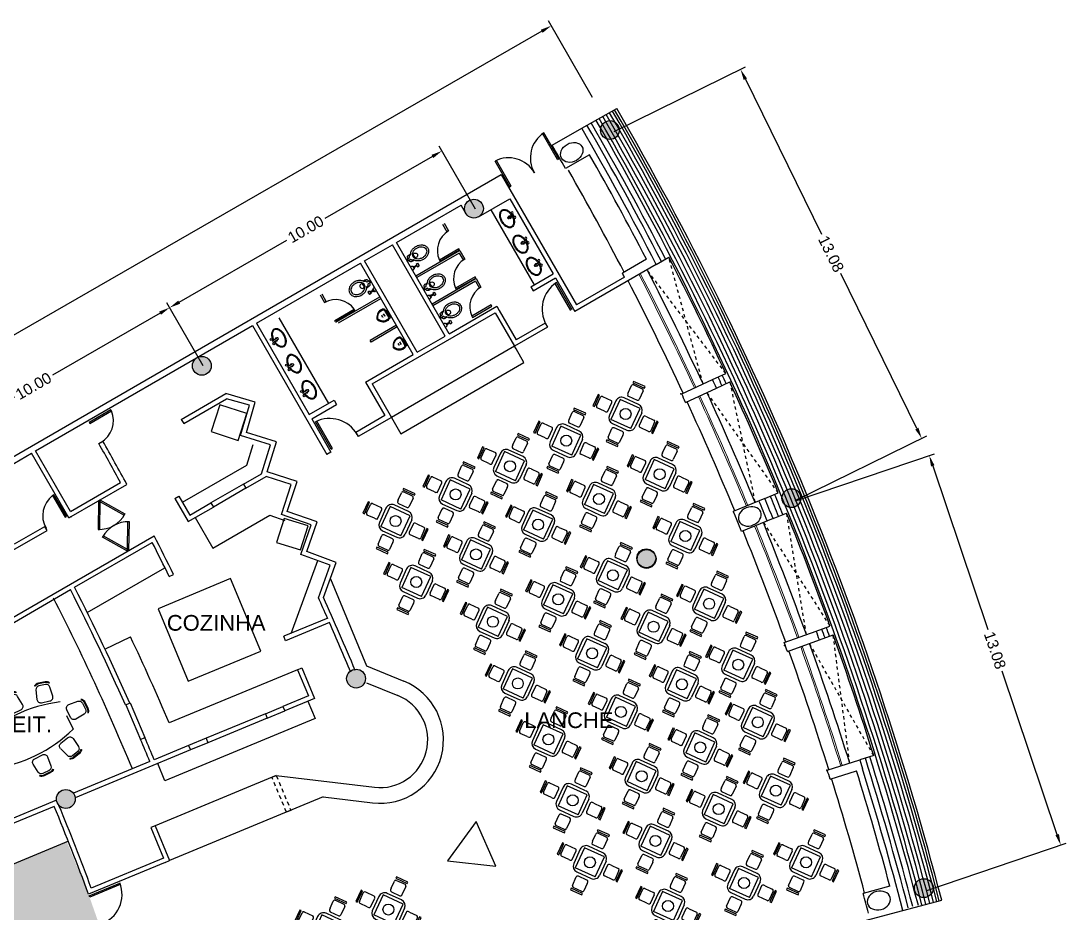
# Model space of a CAD drawing. Header units: millimetres. Extents: x 261 to 423, y 98 to 222.
# Drawn here: x 295.94 to 329.21, y 193.89 to 222.27 of the extents above; entities that cross this region are included whole.
import ezdxf

# ---------------------------------------------------------------- set-up
doc = ezdxf.new("R2010")
doc.units = ezdxf.units.MM
doc.linetypes.add('0', pattern=[0])
doc.linetypes.add('HIDDEN2', pattern=[0.1875, 0.125, -0.0625])
for name, color, linetype in [('COLUMNAS', 5, 'Continuous'), ('Cotas', 1, 'Continuous'), ('hach', 15, 'Continuous'), ('Letreros', 2, 'Continuous'), ('MUEBLES', 8, 'Continuous'), ('Muro-Alto', 6, 'Continuous'), ('MURO-BAJO', 3, 'Continuous')]:
    doc.layers.add(name, color=color, linetype=linetype)
doc.layers.add('Vidrio', color=7, linetype='Continuous', lineweight=15)
doc.styles.get("Standard").update_dxf_attribs({"font": 'arial.ttf'})
doc.dimstyles.new('MUSEO', dxfattribs={"dimtxt": 0.35, "dimasz": 0.35, "dimexe": 0.18, "dimexo": 0.058, "dimgap": 0.09, "dimtad": 0, "dimzin": 0, "dimdsep": 46, "dimtxsty": 'Standard', "dimcen": 0.09, "dimclrd": 1, "dimclre": 1, "dimclrt": 2, "dimadec": 0, "dimazin": 0, "dimtm": 1e-09, "dimtfac": 1, "dimtofl": 0, "dimtmove": 0, "dimatfit": 3, "dimfxl": 1, "dimtolj": 1, "dimtzin": 0, "dimarcsym": 0})

# ---------------------------------------------------------------- blocks, each defined once
blk = doc.blocks.new('mesa')
at = {"layer": 'MUEBLES', "linetype": '0'}
for p, q in [((173.174, 3368.137), (173.278, 3368.364)), ((173.345, 3368.389), (173.617, 3368.264)), ((173.642, 3368.197), (173.517, 3367.925)), ((172.159, 3367.722), (172.284, 3367.994)), ((172.35, 3368.019), (172.623, 3367.894)), ((172.523, 3367.555), (172.648, 3367.828)), ((172.78, 3367.877), (172.572, 3367.422)), ((172.913, 3367.926), (172.622, 3367.29)), ((172.913, 3367.926), (172.913, 3367.926)), ((173.549, 3367.635), (172.913, 3367.926)), ((173.5, 3367.767), (173.046, 3367.976)), ((173.174, 3368.137), (173.153, 3368.091)), ((173.178, 3368.025), (173.451, 3367.9)), ((172.411, 3367.551), (172.184, 3367.655)), ((172.411, 3367.551), (172.457, 3367.53)), ((173.258, 3366.998), (173.549, 3367.635)), ((173.599, 3367.502), (173.391, 3367.048)), ((172.622, 3367.29), (172.622, 3367.29)), ((173.258, 3366.998), (172.622, 3367.29)), ((172.671, 3367.157), (173.125, 3366.949)), ((173.648, 3367.37), (173.523, 3367.097)), ((173.76, 3367.374), (173.714, 3367.394)), ((173.76, 3367.374), (173.987, 3367.269)), ((174.012, 3367.203), (173.887, 3366.93)), ((172.529, 3366.727), (172.654, 3367)), ((172.993, 3366.9), (172.72, 3367.025)), ((172.997, 3366.788), (173.018, 3366.834)), ((173.821, 3366.906), (173.548, 3367.031)), ((172.826, 3366.536), (172.554, 3366.661)), ((172.997, 3366.788), (172.893, 3366.561))]:
    blk.add_line(p, q, dxfattribs=at)
for points in [[(173.705, 3368.334), (173.341, 3368.5), (173.32, 3368.455), (173.684, 3368.288)], [(172.214, 3368.081), (172.048, 3367.718), (172.093, 3367.697), (172.26, 3368.061)], [(173.957, 3366.843), (174.123, 3367.207), (174.078, 3367.228), (173.911, 3366.864)], [(172.466, 3366.591), (172.83, 3366.424), (172.851, 3366.47), (172.487, 3366.636)]]:
    blk.add_lwpolyline(points, close=True, dxfattribs=at)
blk.add_circle((173.085, 3367.462), 0.175, dxfattribs=at)
for centre, radius, start, end in [((173.324, 3368.343), 0.05, 65.3958, 155.3958), ((173.597, 3368.218), 0.05, 335.3958, 65.3958), ((172.33, 3367.973), 0.05, 65.3957, 155.3957), ((172.602, 3367.849), 0.05, 335.3956, 65.3956), ((172.962, 3367.794), 0.2, 65.3958, 155.3958), ((173.199, 3368.07), 0.05, 155.3957, 245.3957), ((173.472, 3367.945), 0.05, 245.3955, 335.3955), ((172.205, 3367.701), 0.05, 155.3957, 245.3957), ((172.478, 3367.576), 0.05, 245.3956, 335.3956), ((173.417, 3367.586), 0.2, 335.3958, 65.3958), ((172.754, 3367.339), 0.2, 155.3958, 245.3958), ((173.693, 3367.349), 0.05, 65.3958, 155.3958), ((173.966, 3367.224), 0.05, 335.3958, 65.3958), ((172.699, 3366.979), 0.05, 65.3955, 155.3955), ((172.972, 3366.854), 0.05, 335.3956, 65.3956), ((173.209, 3367.131), 0.2, 245.3958, 335.3958), ((173.569, 3367.076), 0.05, 155.3957, 245.3957), ((173.841, 3366.951), 0.05, 245.3958, 335.3958), ((172.574, 3366.707), 0.05, 155.3957, 245.3957), ((172.847, 3366.582), 0.05, 245.3957, 335.3957)]:
    blk.add_arc(centre, radius, start, end, dxfattribs=at)
blk = doc.blocks.new('LLAVES')
at = {"color": 0, "linetype": 'ByBlock'}
for p, q in [((0.015, 0.005), (0.015, -0.005)), ((0.095, 0.01), (0.02, 0.01)), ((0.1, -0.005), (0.1, 0.005)), ((0.02, -0.01), (0.095, -0.01))]:
    blk.add_line(p, q, dxfattribs=at)
for centre in [(0.013, 0.035), (0.013, -0.035)]:
    blk.add_circle(centre, 0.013, dxfattribs=at)
for centre, start, end in [((0.02, 0.005), 90, 180), ((0.095, 0.005), 0, 90), ((0.02, -0.005), 180, 270), ((0.095, -0.005), 270, 360)]:
    blk.add_arc(centre, 0.005, start, end, dxfattribs=at)
blk = doc.blocks.new('MUBA15PL')
at = {"color": 0, "linetype": 'ByBlock'}
for points in [[(0.147, -0.019, 0.050781), (0.16, -0.103, 0.076871), (0.195, -0.184, 0.107155), (0.254, -0.244, 0.146462), (0.313, -0.262, 0.146462), (0.372, -0.244, 0.107155), (0.43, -0.184, 0.076871), (0.466, -0.103, 0.063889), (0.479, 0.002, 0.063889), (0.466, 0.108, 0.076871), (0.43, 0.189, 0.107155), (0.372, 0.249, 0.146462), (0.313, 0.266, 0.146462), (0.254, 0.249, 0.107155), (0.195, 0.189, 0.076871), (0.16, 0.108, 0.053581), (0.147, 0.02, 0.063889)], [(0.167, -0.018, 0.050781), (0.179, -0.098, 0.076871), (0.212, -0.174, 0.107155), (0.265, -0.227, 0.146462), (0.313, -0.242, 0.146462), (0.361, -0.227, 0.107155), (0.413, -0.174, 0.076871), (0.446, -0.098, 0.063889), (0.459, 0.002, 0.063889), (0.446, 0.103, 0.076871), (0.413, 0.178, 0.107155), (0.361, 0.232, 0.146462), (0.313, 0.246, 0.146462), (0.265, 0.232, 0.107155), (0.212, 0.178, 0.076871), (0.179, 0.103, 0.053581), (0.167, 0.019, 0.053581)]]:
    blk.add_lwpolyline(points, format="xyb", dxfattribs=at)
for start, end in [(29.1764, 150.8236), (209.1764, 330.8236)]:
    blk.add_arc((0.23, 0), 0.04, start, end, dxfattribs=at)
at = {"color": 0, "linetype": 'ByBlock', "xscale": 2, "yscale": 2, "zscale": 2}
blk.add_blockref('LLAVES', (0.09, 0), dxfattribs=at)
blk = doc.blocks.new('FLUXO')
at = {"color": 0, "linetype": 'ByBlock'}
for p, q in [((0, 0.05), (0.036, 0.05)), ((0.061, 0.025), (0.086, 0.025)), ((0.061, -0.025), (0.061, 0.025)), ((0.086, -0.025), (0.086, 0.025)), ((0.086, 0.013), (0.161, 0.013)), ((0.161, 0.038), (0.211, 0.038)), ((0.161, -0.037), (0.161, 0.038)), ((0.211, -0.037), (0.211, 0.038)), ((0, -0.05), (0.036, -0.05)), ((0.061, -0.025), (0.086, -0.025)), ((0.086, -0.013), (0.161, -0.013)), ((0.161, -0.037), (0.211, -0.037))]:
    blk.add_line(p, q, dxfattribs=at)
for centre, start, end in [((0.036, 0.025), 360, 90), ((0.036, -0.025), 270, 360)]:
    blk.add_arc(centre, 0.025, start, end, dxfattribs=at)
blk = doc.blocks.new('MUBA03PL')
at = {"color": 0, "linetype": 'ByBlock'}
for p, q in [((0.025, 0.025), (0.103, 0.025)), ((0.025, -0.025), (0.103, -0.025))]:
    blk.add_line(p, q, dxfattribs=at)
for points in [[(0.178, 0.1), (0.158, 0.099), (0.126, 0.098), (0.101, 0.094), (0.084, 0.09), (0.072, 0.084), (0.064, 0.076), (0.059, 0.067), (0.056, 0.056), (0.054, 0.044), (0.053, 0.03), (0.052, 0.025)], [(0.163, 0.075), (0.158, 0.074), (0.144, 0.073), (0.133, 0.07), (0.124, 0.066), (0.118, 0.061), (0.113, 0.055), (0.109, 0.048), (0.106, 0.04), (0.104, 0.031), (0.103, 0.025)], [(0.052, -0.025), (0.053, -0.03), (0.054, -0.044), (0.056, -0.056), (0.059, -0.067), (0.064, -0.076), (0.072, -0.084), (0.084, -0.09), (0.101, -0.094), (0.126, -0.098), (0.158, -0.099), (0.178, -0.1)], [(0.103, -0.025), (0.104, -0.031), (0.106, -0.04), (0.109, -0.048), (0.113, -0.055), (0.118, -0.061), (0.124, -0.066), (0.133, -0.07), (0.144, -0.073), (0.158, -0.074), (0.163, -0.075)]]:
    blk.add_lwpolyline(points, dxfattribs=at)
for points in [[(0.163, -0.075, 0.007014), (0.165, -0.079, 0.106258), (0.223, -0.145, 0.085102), (0.301, -0.184, 0.074474), (0.394, -0.198, 0.074474), (0.488, -0.184, 0.085102), (0.565, -0.145, 0.106258), (0.624, -0.079, 0.128301), (0.644, 0, 0.128301), (0.624, 0.079, 0.106258), (0.565, 0.145, 0.085102), (0.488, 0.184, 0.074474), (0.394, 0.198, 0.074474)], [(0.394, 0.198, 0.074474), (0.301, 0.184, 0.085102), (0.223, 0.145, 0.106258), (0.165, 0.079, 0.007014), (0.163, 0.075, 0.128301)]]:
    blk.add_lwpolyline(points, format="xyb", dxfattribs=at)
for points in [[(0.394, 0.148, 0.074474), (0.315, 0.136, 0.085102), (0.253, 0.105, 0.106258), (0.209, 0.054, 0.128301), (0.194, 0, 0.128301), (0.209, -0.054, 0.106258), (0.253, -0.105, 0.085102), (0.315, -0.136, 0.074474), (0.394, -0.148, 0.074474), (0.473, -0.136, 0.085102), (0.536, -0.105, 0.106258), (0.58, -0.054, 0.128301), (0.594, 0, 0.128301), (0.58, 0.054, 0.106258), (0.536, 0.105, 0.085102), (0.473, 0.136, 0.074474)], [(0.225, -0.05, 2), (0.225, 0.05)]]:
    blk.add_lwpolyline(points, format="xyb", close=True, dxfattribs=at)
blk.add_circle((0.025, 0), 0.0125, dxfattribs=at)
for start, end in [(90, 180), (180, 270)]:
    blk.add_arc((0.025, 0), 0.025, start, end, dxfattribs=at)
blk.add_blockref('FLUXO', (0, 0.25), dxfattribs=at)
blk = doc.blocks.new('MUBA06PL')
at = {"color": 0, "linetype": 'ByBlock'}
for p, q in [((0.201, 0.024), (0.231, 0.024)), ((0.201, -0.024), (0.231, -0.024))]:
    blk.add_line(p, q, dxfattribs=at)
for points in [[(0.075, 0), (0.075, 0.013, -0.267949), (0.1, 0.057, 0.267949)], [(0.075, 0), (0.075, -0.013, 0.267949), (0.1, -0.057, -0.010084), (0.102, -0.058)], [(0.119, -0.075, -0.131652), (0.125, -0.1), (0.125, -0.104, 0.198912), (0.14, -0.14), (0.151, -0.15, 0.198912), (0.186, -0.165), (0.194, -0.165, 0.336133), (0.425, -0.025, 0.414214), (0.425, 0.025, 0.336133), (0.194, 0.165), (0.186, 0.165, 0.198912), (0.151, 0.15), (0.14, 0.14, 0.035489), (0.135, 0.134)], [(0.123, 0.085, 0.076321), (0.125, 0.1)], [(0.15, 0.121, -0.073764), (0.156, 0.127, 0.047441), (0.163, 0.134, -0.239556), (0.188, 0.145, 0.041082), (0.196, 0.145, -0.335935), (0.407, 0.018, -0.414214), (0.407, -0.018, -0.335935), (0.196, -0.145, 0.041082), (0.188, -0.145, -0.239556), (0.163, -0.134, 0.047441), (0.156, -0.127, -0.223675), (0.145, -0.104), (0.145, 0), (0.145, 0.104, -0.091524), (0.147, 0.115)]]:
    blk.add_lwpolyline(points, format="xyb", dxfattribs=at)
for points in [[(0.09, 0.13), (0.08, 0.13), (0.08, 0.11), (0.09, 0.11)], [(0.1, 0.1), (0.09, 0.1), (0.09, 0.14), (0.13, 0.14), (0.13, 0.1), (0.1, 0.1)], [(0.1, 0.075), (0.09, 0.075), (0.09, 0.085), (0.13, 0.085), (0.13, 0.075), (0.12, 0.075)], [(0.1, 0.085), (0.1, 0.1)], [(0.1, 0.017), (0.1, 0.03), (0.12, 0.03), (0.12, 0.017)], [(0.105, 0.03), (0.105, 0.05), (0.115, 0.05), (0.115, 0.03)], [(0.12, 0.085), (0.12, 0.1)], [(0.13, 0.135), (0.135, 0.135), (0.135, 0.105), (0.13, 0.105)], [(0.135, 0.13), (0.14, 0.13), (0.14, 0.11), (0.135, 0.11)], [(0.14, 0.125), (0.15, 0.125), (0.15, 0.115), (0.14, 0.115)], [(0.261, 0.024), (0.273, 0.024), (0.273, -0.024), (0.261, -0.024)], [(0.1, -0.017), (0.1, -0.025), (0.12, -0.025), (0.12, -0.017)], [(0.105, -0.025), (0.1, -0.075), (0.12, -0.075), (0.115, -0.025)]]:
    blk.add_lwpolyline(points, dxfattribs=at)
blk.add_lwpolyline([(0.1, 0.05), (0.12, 0.05), (0.12, 0.075), (0.1, 0.075)], close=True, dxfattribs=at)
for radius in [0.02, 0.01]:
    blk.add_circle((0.11, 0), radius, dxfattribs=at)
blk.add_arc((0.231, 0), 0.024, 90, 270, dxfattribs=at)
blk = doc.blocks.new('s')
at = {"layer": 'MUEBLES'}
for p, q in [((-0.189, 0.36), (-0.214, 0.11)), ((-0.19, 0.461), (-0.204, 0.476)), ((0.09, 0.52), (-0.09, 0.52)), ((0.09, 0.5), (-0.09, 0.5)), ((0.09, 0.45), (-0.09, 0.45)), ((0.214, 0.11), (0.189, 0.36)), ((0.19, 0.461), (0.204, 0.476)), ((-0.115, 0), (0.115, 0))]:
    blk.add_line(p, q, dxfattribs=at)
for centre, radius, start, end in [((-0.09, 0.35), 0.17, 90, 132.1447), ((-0.09, 0.35), 0.15, 90, 132.1447), ((-0.09, 0.35), 0.1, 90, 174.2894), ((0.09, 0.35), 0.17, 47.8553, 90), ((0.09, 0.35), 0.15, 47.8553, 90), ((0.09, 0.35), 0.1, 5.7106, 90), ((-0.115, 0.1), 0.1, 174.2894, 270), ((0.115, 0.1), 0.1, 270, 5.7106)]:
    blk.add_arc(centre, radius, start, end, dxfattribs=at)
blk = doc.blocks.new('*D32')
at = {"layer": 'Cotas', "color": 1, "lineweight": -2}
for p, q in [((314.823, 218.756), (319.01, 220.812)), ((319.002, 220.419), (321.423, 215.49)), ((324.461, 209.306), (322.04, 214.235)), ((320.59, 207.015), (324.777, 209.071))]:
    blk.add_line(p, q, dxfattribs=at)
at = {"layer": 'Cotas', "color": 1}
for points in [[(319.055, 220.444), (318.95, 220.393), (318.848, 220.733)], [(324.513, 209.332), (324.408, 209.28), (324.615, 208.992)]]:
    blk.add_solid(points, dxfattribs=at)
at = {"layer": 'DefPoints', "color": 0}
for p in [(318.848, 220.733), (314.771, 218.73), (320.538, 206.99)]:
    blk.add_point(p, dxfattribs=at)
at = {"layer": 'Cotas', "color": 2, "insert": (321.732, 214.862), "char_height": 0.35, "attachment_point": 5, "rotation": 296.1591}
blk.add_mtext('\\A1;13.08', dxfattribs=at)
blk = doc.blocks.new('*D33')
at = {"layer": 'Cotas', "color": 1, "lineweight": -2}
for p, q in [((320.593, 207.008), (325.026, 208.505)), ((324.968, 208.116), (326.725, 202.912)), ((328.929, 196.384), (327.172, 201.588)), ((324.778, 194.613), (329.211, 196.11))]:
    blk.add_line(p, q, dxfattribs=at)
at = {"layer": 'Cotas', "color": 1}
for points in [[(325.023, 208.134), (324.912, 208.097), (324.856, 208.447)], [(328.984, 196.403), (328.874, 196.366), (329.041, 196.053)]]:
    blk.add_solid(points, dxfattribs=at)
at = {"layer": 'DefPoints', "color": 0}
for p in [(324.856, 208.447), (320.538, 206.99), (324.723, 194.595)]:
    blk.add_point(p, dxfattribs=at)
at = {"layer": 'Cotas', "color": 2, "insert": (326.948, 202.25), "char_height": 0.35, "attachment_point": 5, "rotation": 288.6576}
blk.add_mtext('\\A1;13.08', dxfattribs=at)
blk = doc.blocks.new('*D40')
at = {"layer": 'Cotas', "color": 1, "lineweight": -2}
for p, q in [((314.137, 219.834), (312.733, 222.274)), ((312.519, 221.943), (293.647, 211.087)), ((273.586, 199.547), (292.458, 210.403)), ((274.596, 197.089), (273.192, 199.529))]:
    blk.add_line(p, q, dxfattribs=at)
at = {"layer": 'Cotas', "color": 1}
for points in [[(312.49, 221.994), (312.548, 221.893), (312.823, 222.118)], [(273.557, 199.598), (273.615, 199.497), (273.282, 199.373)]]:
    blk.add_solid(points, dxfattribs=at)
at = {"layer": 'DefPoints', "color": 0}
for p in [(312.823, 222.118), (314.165, 219.783), (274.625, 197.038)]:
    blk.add_point(p, dxfattribs=at)
at = {"layer": 'Cotas', "color": 2, "insert": (293.052, 210.745), "char_height": 0.35, "attachment_point": 5, "rotation": 29.9091}
blk.add_mtext('\\A1;45.62', dxfattribs=at)
blk = doc.blocks.new('*D43')
at = {"layer": 'Cotas', "color": 1, "lineweight": -2}
for p, q in [((301.74, 211.301), (300.586, 213.307)), ((300.373, 212.976), (296.947, 211.006)), ((292.311, 208.339), (295.737, 210.31)), ((293.072, 206.315), (291.918, 208.321))]:
    blk.add_line(p, q, dxfattribs=at)
at = {"layer": 'Cotas', "color": 1}
for points in [[(300.344, 213.027), (300.402, 212.926), (300.676, 213.151)], [(292.282, 208.39), (292.34, 208.289), (292.008, 208.165)]]:
    blk.add_solid(points, dxfattribs=at)
at = {"layer": 'DefPoints', "color": 0}
for p in [(300.676, 213.151), (301.769, 211.251), (293.101, 206.265)]:
    blk.add_point(p, dxfattribs=at)
at = {"layer": 'Cotas', "color": 2, "insert": (296.342, 210.658), "char_height": 0.35, "attachment_point": 5, "rotation": 29.9091}
blk.add_mtext('\\A1;10.00', dxfattribs=at)
blk = doc.blocks.new('*D44')
at = {"layer": 'Cotas', "color": 1, "lineweight": -2}
for p, q in [((310.408, 216.287), (309.254, 218.293)), ((309.041, 217.963), (305.615, 215.992)), ((300.979, 213.325), (304.405, 215.296)), ((301.74, 211.301), (300.586, 213.307))]:
    blk.add_line(p, q, dxfattribs=at)
at = {"layer": 'Cotas', "color": 1}
for points in [[(309.012, 218.013), (309.07, 217.912), (309.344, 218.137)], [(300.95, 213.376), (301.009, 213.275), (300.676, 213.151)]]:
    blk.add_solid(points, dxfattribs=at)
at = {"layer": 'DefPoints', "color": 0}
for p in [(309.344, 218.137), (310.437, 216.237), (301.769, 211.251)]:
    blk.add_point(p, dxfattribs=at)
at = {"layer": 'Cotas', "color": 2, "insert": (305.01, 215.644), "char_height": 0.35, "attachment_point": 5, "rotation": 29.9091}
blk.add_mtext('\\A1;10.00', dxfattribs=at)

msp = doc.modelspace()

# ---------------------------------------------------------------- hatches: boundary and pattern name
at = {"layer": 'COLUMNAS'}
h = msp.add_hatch(color=256, dxfattribs=at)
edge = h.paths.add_edge_path()
edge.add_arc((314.692, 218.802), 0.3, 0, 360)
h = msp.add_hatch(color=256, dxfattribs=at)
edge = h.paths.add_edge_path()
edge.add_arc((310.362, 216.302), 0.3, 0, 360)
h = msp.add_hatch(color=256, dxfattribs=at)
edge = h.paths.add_edge_path()
edge.add_arc((301.702, 211.302), 0.3, 0, 360)
h = msp.add_hatch(color=256, dxfattribs=at)
edge = h.paths.add_edge_path()
edge.add_arc((320.468, 207.092), 0.3, 0, 360)
h = msp.add_hatch(color=256, dxfattribs=at)
edge = h.paths.add_edge_path()
edge.add_arc((315.858, 205.157), 0.3, 0, 360)
h = msp.add_hatch(color=256, dxfattribs=at)
edge = h.paths.add_edge_path()
edge.add_arc((306.611, 201.349), 0.3, 0, 360)
h = msp.add_hatch(color=256, dxfattribs=at)
edge = h.paths.add_edge_path()
edge.add_arc((297.374, 197.52), 0.3, 0, 360)
h = msp.add_hatch(color=256, dxfattribs=at)
edge = h.paths.add_edge_path()
edge.add_arc((324.682, 194.684), 0.3, 0, 360)
at = {"layer": 'hach'}
h = msp.add_hatch(dxfattribs=at)
h.set_pattern_fill('PHANTSQR', color=256, scale=0.75, angle=-90, style=0, pattern_type=2)
h.set_pattern_definition([(270, (190.6146, 423.8911), (0.75, -1e-16), [0.135, -0.1125, 0.135, -0.1125, 0.135, -0.12]), (360, (190.6746, 423.2011), (2e-16, 0.75), [0.135, -0.1125, 0.135, -0.1125, 0.135, -0.12])])
edge = h.paths.add_edge_path()
edge.add_line((275.19, 149.133), (274.723, 142.147))
edge.add_arc((277.005, 168.808), 26.759, 265.108, 285.0871)
edge.add_line((283.97, 142.971), (287.023, 141.56))
edge.add_line((287.023, 141.56), (287.881, 143.5))
edge.add_arc((288.141, 143.928), 0.5, 115.0029, 238.6785, ccw=False)
edge.add_arc((277.005, 168.808), 26.759, 294.0964, 316.9123)
edge.add_line((296.547, 150.528), (300.246, 149.474))
edge.add_arc((300.534, 149.392), 0.3, 90, 164.0929, ccw=False)
edge.add_line((300.534, 149.692), (300.779, 150.637))
edge.add_arc((231.68, 168.013), 71.251, 345.88421, 352.48473)
edge.add_arc((305.912, 158.22), 3.624, 163.202, 172.4847, ccw=False)
edge.add_line((302.442, 159.268), (307.789, 158.576))
edge.add_line((307.789, 158.576), (308.094, 161.292))
edge.add_line((308.094, 161.292), (312.948, 162.741))
edge.add_line((312.948, 162.741), (318.04, 164.071))
edge.add_arc((282.184, 168.829), 36.17, 352.4415, 368.9341)
edge.add_line((317.916, 174.446), (316.027, 174.108))
edge.add_line((316.027, 174.108), (308.758, 176.121))
edge.add_line((308.758, 176.121), (308.405, 179.31))
edge.add_line((308.405, 179.31), (302.749, 178.578))
edge.add_arc((302.449, 178.578), 0.3, -159.3392, 0, ccw=False)
edge.add_line((302.169, 178.473), (302.039, 178.776))
edge.add_line((302.039, 178.776), (301.291, 183.021))
edge.add_line((301.291, 183.021), (299.122, 182.626))
edge.add_line((299.122, 182.626), (299.307, 181.66))
edge.add_line((299.307, 181.66), (299.16, 181.634))
edge.add_arc((228.101, 168.805), 72.207, 10.23394, 18.57312)
edge.add_line((296.548, 191.804), (298.775, 192.553))
edge.add_line((298.775, 192.553), (298.095, 194.49))
edge.add_line((298.095, 194.49), (297.405, 196.153))
edge.add_line((297.405, 196.153), (289.699, 192.958))
edge.add_arc((289.316, 193.807), 0.931, 209.2044, 294.2973, ccw=False)
edge.add_arc((288.136, 193.691), 0.5, 245.0034, 317.467, ccw=False)
edge.add_arc((277.873, 173.91), 21.785, 62.5226, 98.1743)
edge.add_line((274.775, 195.474), (275.208, 188.485))
edge.add_arc((277.005, 168.808), 19.759, 66.2404, 95.219, ccw=False)
edge.add_arc((277.005, 168.808), 19.759, 18.9542, 66.2404, ccw=False)
edge.add_arc((277.005, 168.808), 19.759, -95.2709, 18.9542, ccw=False)
edge = h.paths.add_edge_path(flags=16)
edge.add_line((303.784, 165.766), (303.442, 164.691))
edge.add_arc((304.737, 168.766), 4.276, 44.5562, 252.3738, ccw=False)
edge.add_line((307.784, 171.766), (307.784, 165.766))
edge.add_line((307.784, 165.766), (303.784, 165.766))

# ---------------------------------------------------------------- linework, layer by layer
for p, q in [((313.793, 218.86), (314.908, 219.489)), ((324.014, 193.974), (325.251, 194.301))]:
    msp.add_line(p, q)
at = {"linetype": 'HIDDEN2', "ltscale": 0.05}
for p, q in [((317.655, 210.724), (316.564, 214.76)), ((318.38, 211.06), (315.89, 214.33)), ((318.506, 210.788), (319.311, 206.955)), ((320.05, 207.261), (317.781, 210.452)), ((320.944, 202.75), (320.315, 206.615)), ((319.575, 206.314), (321.696, 203.021)), ((322.324, 198.662), (321.798, 202.738)), ((323.087, 198.9), (321.046, 202.468))]:
    msp.add_line(p, q, dxfattribs=at)
msp.add_lwpolyline([(297.454, 196.173), (289.699, 192.958, -0.414214), (288.393, 193.499)], format="xyb")
for centre, radius, start, end in [((227.97, 169.071), 100.109, 14.53941, 30.11051), ((227.97, 169.071), 100.232, 14.53941, 30.11051), ((227.97, 169.071), 100.338, 14.53941, 30.11051), ((227.97, 169.071), 100.422, 14.53941, 30.11051), ((227.97, 169.071), 100.5, 14.53941, 30.11051), ((228.037, 169.125), 99.328, 27.26285, 30.11051), ((228.037, 169.125), 99.478, 27.26699, 30.11051), ((228.032, 169.108), 99.669, 14.53941, 30.11051), ((227.989, 169.09), 99.827, 14.53941, 30.11051), ((227.97, 169.071), 99.984, 14.53941, 30.11051), ((228.037, 169.125), 99.328, 24.72621, 24.89943), ((228.037, 169.125), 99.478, 24.72636, 24.89945), ((228.037, 169.125), 99.328, 22.10992, 22.51182), ((228.037, 169.125), 99.478, 22.10994, 22.5118), ((228.037, 169.125), 99.478, 19.72252, 19.8956), ((228.037, 169.125), 99.328, 19.72249, 19.89571), ((228.037, 169.125), 99.328, 14.53941, 17.39353), ((228.037, 169.125), 99.478, 14.53941, 17.39342)]:
    msp.add_arc(centre, radius, start, end)
for p in [(316.948, 210.413), (297.534, 206.5), (320.253, 202.406), (321.595, 198.436)]:
    msp.add_point(p)
at = {"layer": 'COLUMNAS'}
for centre in [(314.692, 218.802), (310.362, 216.302), (310.362, 216.302), (301.702, 211.302), (301.702, 211.302), (320.468, 207.092), (315.849, 205.178), (315.858, 205.157), (306.611, 201.349), (306.611, 201.349), (297.374, 197.52), (297.374, 197.52), (324.682, 194.684)]:
    msp.add_circle(centre, 0.3, dxfattribs=at)
msp.add_ellipse((313.476, 218.091), major_axis=(-0.325, -0.186), ratio=0.788921, dxfattribs=at)
at = {"layer": 'COLUMNAS', "extrusion": (0, 0, -1)}
for centre, major_axis in [((319.143, 206.511), (-0.347, -0.142)), ((323.25, 194.29), (-0.362, -0.096))]:
    msp.add_ellipse(centre, major_axis=major_axis, ratio=0.788921, dxfattribs=at)
at = {"layer": 'MUEBLES'}
for p, q in [((313.023, 217.87), (312.55, 218.689)), ((313.064, 217.894), (312.591, 218.713)), ((311.508, 216.995), (311.035, 217.814)), ((311.549, 217.019), (311.076, 217.838)), ((313.023, 217.87), (313.064, 217.894)), ((311.508, 216.995), (311.549, 217.019)), ((310.898, 216.265), (312.276, 213.878)), ((309.362, 215.806), (309.503, 215.561)), ((309.414, 215.836), (309.555, 215.591)), ((309.555, 215.591), (309.503, 215.561)), ((309.915, 214.968), (308.512, 214.158)), ((309.915, 214.968), (310.071, 214.698)), ((309.893, 214.886), (308.542, 214.106)), ((309.893, 214.886), (310.019, 214.668)), ((310.071, 214.698), (310.019, 214.668)), ((310.431, 214.074), (309.028, 213.264)), ((310.409, 213.992), (309.058, 213.212)), ((310.409, 213.992), (310.535, 213.774)), ((310.431, 214.074), (310.587, 213.804)), ((313.446, 213.057), (312.946, 213.923)), ((313.489, 213.082), (312.989, 213.948)), ((310.587, 213.804), (310.535, 213.774)), ((305.465, 213.556), (305.606, 213.311)), ((305.517, 213.586), (305.658, 213.341)), ((305.606, 213.311), (305.658, 213.341)), ((305.966, 212.688), (307.369, 213.498)), ((306.048, 212.666), (307.399, 213.446)), ((304.151, 212.832), (305.729, 210.098)), ((307.893, 212.59), (307.062, 212.11)), ((307.923, 212.538), (307.092, 212.058)), ((307.092, 212.058), (307.062, 212.11)), ((298.114, 209.513), (298.801, 209.91)), ((305.815, 208.65), (305.322, 209.52)), ((305.859, 208.674), (305.366, 209.544)), ((303.131, 208.143), (303.334, 208.8)), ((305.815, 208.65), (305.859, 208.674)), ((301.081, 206.96), (303.131, 208.143)), ((298.41, 207.005), (298.398, 206.095)), ((298.46, 207.034), (298.436, 206.991)), ((298.436, 206.991), (299.229, 206.546)), ((298.46, 207.005), (298.448, 206.095)), ((298.46, 207.034), (299.254, 206.589)), ((299.254, 206.59), (299.229, 206.546)), ((299.331, 205.431), (299.347, 206.341)), ((299.397, 206.34), (299.347, 206.341)), ((299.381, 205.43), (299.397, 206.34)), ((301.493, 206.476), (302.055, 205.502)), ((302.055, 205.502), (303.862, 206.545)), ((303.862, 206.545), (304.346, 206.377)), ((298.398, 206.096), (298.448, 206.095)), ((298.539, 205.85), (298.564, 205.893)), ((299.331, 205.401), (298.539, 205.85)), ((299.356, 205.445), (298.564, 205.893)), ((304.54, 202.79), (305.389, 205.103)), ((298.054, 203.452), (300.527, 204.879)), ((305.792, 204.526), (306.94, 201.756)), ((298.618, 202.29), (299.431, 202.676)), ((304.75, 201.632), (300.667, 199.94)), ((306.94, 201.756), (308.132, 201.273)), ((306.943, 201.215), (307.945, 200.809)), ((305.077, 200.631), (305.307, 200.077)), ((297.398, 200.173), (297.605, 199.74)), ((305.307, 200.077), (300.526, 198.095)), ((300.526, 198.095), (300.296, 198.65)), ((304.073, 198.267), (300.217, 196.668)), ((304.073, 198.267), (307.193, 197.893)), ((305.562, 197.585), (300.677, 195.56)), ((305.562, 197.585), (307.134, 197.396))]:
    msp.add_line(p, q, dxfattribs=at)
for points in [[(309.904, 214.988), (309.883, 215.024), (309.264, 214.667), (309.285, 214.631)], [(310.42, 214.094), (310.399, 214.13), (309.78, 213.773), (309.801, 213.737)], [(305.955, 212.708), (305.934, 212.744), (306.552, 213.101), (306.573, 213.065)], [(310.936, 213.2), (310.915, 213.237), (310.296, 212.88), (310.317, 212.843)], [(311.652, 211.923), (307.734, 209.662), (308.034, 209.142), (311.952, 211.404), (311.702, 211.837)], [(302.277, 210.063), (301.999, 209.208), (302.855, 208.929), (303.133, 209.785)], [(296.953, 207.171), (297.347, 206.488), (297.391, 206.513), (296.996, 207.196)], [(304.322, 206.445), (304.083, 205.682), (304.846, 205.443), (305.085, 206.206)], [(302.619, 204.532), (300.309, 203.574), (301.266, 201.265), (303.576, 202.222)], [(309.521, 195.548), (311.065, 195.383), (310.436, 196.802)], [(298.114, 194.443), (299.088, 194.847), (299.107, 194.801), (298.133, 194.397)]]:
    msp.add_lwpolyline(points, close=True, dxfattribs=at)
msp.add_lwpolyline([(298.114, 209.513), (298.139, 209.47), (298.822, 209.864), (298.797, 209.908)], dxfattribs=at)
for centre, radius, start, end in [((313.105, 217.917), 0.946, 122.8691, 210.0031), ((311.467, 216.972), 0.946, 30.0031, 117.1371), ((228.089, 168.868), 98.187, 27.55205, 29.70802), ((309.916, 214.97), 0.719, 120.1588, 204.9231), ((310.432, 214.076), 0.719, 120.1588, 204.9231), ((313.532, 213.107), 1, 122.8691, 210.0031), ((310.948, 213.182), 0.719, 120.1588, 204.9231), ((305.964, 212.688), 0.719, 35.0769, 119.8412), ((298.085, 209.554), 0.8, 300.102, 22.8193), ((305.771, 208.625), 1, 29.5171, 116.6511), ((297.436, 206.534), 0.8, 127.1807, 209.898), ((298.435, 207.02), 0.925, 267.722, 332.278), ((299.36, 205.418), 0.925, 87.6854, 152.2421), ((228.089, 168.802), 77.325, 22.56906, 27.00241), ((228.089, 168.802), 78.975, 23.22086, 25.39935), ((307.374, 199.401), 2.019, 263.1602, 67.954), ((307.374, 199.401), 1.519, 263.1602, 67.954), ((297.707, 196.196), 4.44, 96.6747, 134.524), ((294.492, 202.906), 4.44, 276.6747, 314.524), ((227.97, 169.071), 98.187, 15.02652, 17.23807), ((298.184, 194.473), 0.979, 288.5724, 22.5135)]:
    msp.add_arc(centre, radius, start, end, dxfattribs=at)
at = {"layer": 'Muro-Alto'}
for p, q in [((312.855, 218.319), (313.793, 218.86)), ((314.046, 218.018), (313.279, 217.581)), ((314.268, 218.04), (314.268, 218.04)), ((292.532, 206.584), (311.234, 217.383)), ((311.234, 217.383), (313.628, 213.238)), ((310.511, 216.042), (311.504, 216.615)), ((311.504, 216.615), (312.882, 214.228)), ((307.896, 215.224), (309.952, 216.412)), ((310.102, 216.152), (309.952, 216.412)), ((306.883, 214.639), (307.766, 215.149)), ((315.853, 214.695), (315.087, 214.253)), ((303.445, 212.654), (306.753, 214.564)), ((316.164, 214.529), (313.573, 213.033)), ((312.957, 214.099), (313.573, 213.033)), ((315.156, 214.12), (313.628, 213.238)), ((303.445, 212.654), (305.123, 209.748)), ((312.632, 212.663), (311.706, 212.128)), ((312.632, 212.663), (312.707, 212.533)), ((296.412, 208.593), (303.315, 212.579)), ((303.315, 212.579), (305.683, 208.478)), ((312.707, 212.533), (311.652, 211.923)), ((316.975, 210.41), (317.958, 210.865)), ((317.101, 210.138), (318.084, 210.592)), ((301.049, 209.597), (302.469, 210.417)), ((301.124, 209.468), (302.489, 210.255)), ((301.049, 209.597), (301.124, 209.468)), ((305.198, 209.619), (305.813, 208.553)), ((307.53, 209.717), (306.604, 209.183)), ((307.734, 209.662), (306.679, 209.053)), ((306.604, 209.183), (306.679, 209.053)), ((298.424, 208.826), (298.551, 208.899)), ((294.629, 207.563), (296.282, 208.518)), ((297.469, 206.462), (296.282, 208.518)), ((297.524, 206.667), (296.412, 208.593)), ((305.813, 208.553), (305.683, 208.478)), ((303.032, 207.538), (303.606, 207.869)), ((303.107, 207.408), (303.753, 207.781)), ((297.469, 206.462), (299.317, 207.529)), ((297.524, 206.667), (299.115, 207.586)), ((303.032, 207.538), (303.107, 207.408)), ((300.838, 207.08), (300.968, 207.155)), ((300.838, 207.08), (301.263, 206.344)), ((300.968, 207.155), (301.318, 206.548)), ((301.318, 206.548), (301.993, 206.938)), ((301.993, 206.938), (302.068, 206.808)), ((319.62, 207.083), (318.619, 206.668)), ((301.263, 206.344), (302.068, 206.808)), ((319.884, 206.44), (318.881, 206.031)), ((295.686, 205.433), (296.776, 206.062)), ((295.74, 205.638), (296.701, 206.192)), ((296.776, 206.062), (296.701, 206.192)), ((295.539, 203.21), (300.183, 205.893)), ((297.65, 204.257), (300.121, 205.684)), ((300.667, 204.598), (300.801, 204.664)), ((295.607, 203.076), (297.52, 204.182)), ((305.707, 203.274), (304.31, 202.695)), ((305.765, 203.136), (304.367, 202.556)), ((304.367, 202.556), (304.31, 202.695)), ((320.239, 202.496), (321.258, 202.864)), ((320.341, 202.214), (321.36, 202.581)), ((304.75, 201.632), (304.888, 201.69)), ((305.094, 200.801), (304.282, 200.464)), ((305.29, 200.72), (304.339, 200.325)), ((299.278, 200.517), (299.416, 200.576)), ((304.282, 200.464), (304.339, 200.325)), ((303.727, 200.234), (301.835, 199.45)), ((303.785, 200.096), (301.892, 199.311)), ((303.727, 200.234), (303.785, 200.096)), ((299.75, 199.414), (299.888, 199.473)), ((301.835, 199.45), (301.892, 199.311)), ((301.338, 199.082), (297.671, 197.561)), ((301.281, 199.22), (300.185, 198.766)), ((301.281, 199.22), (301.338, 199.082)), ((300.047, 198.709), (297.613, 197.7)), ((321.609, 198.439), (322.643, 198.762)), ((322.643, 198.762), (322.733, 198.476)), ((321.699, 198.153), (322.542, 198.416)), ((297.004, 197.285), (288.614, 193.808)), ((297.077, 197.478), (294.643, 196.469)), ((300.217, 196.668), (300.079, 196.611)), ((300.217, 196.668), (300.677, 195.56)), ((300.079, 196.611), (300.481, 195.641)), ((300.481, 195.641), (298.181, 194.688)), ((300.538, 195.502), (298.095, 194.49)), ((300.538, 195.502), (300.677, 195.56)), ((323.604, 194.743), (322.751, 194.514)), ((323.797, 194.795), (323.797, 194.795)), ((316.73, 192.047), (324.014, 193.974))]:
    msp.add_line(p, q, dxfattribs=at)
at = {"layer": 'Muro-Alto', "linetype": 'ByBlock'}
for p, q in [((309.444, 212.243), (307.766, 215.149)), ((309.574, 212.318), (307.896, 215.224)), ((308.561, 211.733), (306.883, 214.639)), ((308.431, 211.658), (306.753, 214.564)), ((312.17, 213.817), (312.882, 214.228)), ((312.245, 213.687), (312.957, 214.099)), ((312.17, 213.817), (312.245, 213.687)), ((307.119, 210.728), (311.036, 212.989)), ((309.574, 212.318), (311.091, 213.194)), ((311.036, 212.989), (311.652, 211.923)), ((311.091, 213.194), (311.166, 213.064)), ((311.166, 213.064), (311.706, 212.128)), ((308.561, 211.733), (309.444, 212.243)), ((306.914, 210.783), (308.431, 211.658)), ((306.914, 210.783), (307.53, 209.717)), ((307.119, 210.728), (307.734, 209.662)), ((305.123, 209.748), (305.911, 210.203)), ((305.198, 209.619), (305.986, 210.074)), ((305.911, 210.203), (305.986, 210.074))]:
    msp.add_line(p, q, dxfattribs=at)
at = {"layer": 'Muro-Alto'}
for points in [[(303.12, 209.184), (303.401, 210.146), (302.469, 210.417)], [(302.935, 209.084), (303.215, 210.044), (302.489, 210.255)], [(303.606, 207.869), (303.89, 208.788), (302.935, 209.084)], [(303.782, 207.93), (304.078, 208.887), (303.12, 209.184)], [(304.233, 206.572), (304.545, 207.522), (303.753, 207.781)], [(304.422, 206.666), (304.734, 207.618), (303.782, 207.93)], [(305.041, 205.391), (305.369, 206.338), (304.422, 206.666)], [(304.85, 205.301), (304.851, 205.301), (305.178, 206.246), (304.233, 206.572)], [(305.411, 203.924), (305.79, 204.956), (304.851, 205.301), (304.851, 205.299)], [(305.573, 203.93), (305.982, 205.045), (305.041, 205.391)], [(305.647, 203.63), (305.647, 203.63)], [(304.75, 201.632), (305.094, 200.801)], [(304.888, 201.69), (305.29, 200.72)]]:
    msp.add_lwpolyline(points, dxfattribs=at)
at = {"layer": 'Muro-Alto', "linetype": 'HIDDEN2'}
msp.add_lwpolyline([(304.394, 197.101), (303.935, 198.209), (304.073, 198.267), (304.533, 197.158)], close=True, dxfattribs=at)
at = {"layer": 'Muro-Alto'}
for centre, radius, start, end in [((228.089, 169.132), 99.086, 27.26783, 30.12348), ((227.97, 169.071), 98.137, 29.62437, 30.12099), ((228.089, 169.132), 98.886, 27.43631, 29.62775), ((227.97, 169.071), 98.137, 27.3254, 27.41307), ((227.97, 169.071), 99.22, 24.73853, 24.91177), ((227.97, 169.071), 98.137, 24.73758, 24.91273), ((228.089, 168.802), 80.925, 28.63695, 29.64223), ((228.089, 168.802), 81.075, 28.53344, 29.64572), ((227.97, 169.071), 99.02, 22.12459, 22.52621), ((227.97, 169.071), 99.22, 22.12459, 22.52621), ((227.97, 169.071), 98.137, 22.12437, 22.52653), ((228.089, 168.802), 80.925, 26.25311, 27.11364), ((228.089, 168.802), 81.075, 26.25311, 27.22511), ((228.089, 168.802), 77.925, 24.01363, 27.00241), ((228.089, 168.802), 78.075, 24.01194, 27.00818), ((228.089, 168.802), 84.925, 23.94729, 24.42905), ((228.089, 168.802), 85.075, 22.68185, 24.38763), ((228.089, 168.802), 84.925, 22.68215, 23.84606), ((227.97, 169.071), 99.22, 19.73913, 19.91237), ((227.97, 169.071), 98.137, 19.73818, 19.91333), ((228.089, 168.802), 77.925, 22.56863, 23.13127), ((228.089, 168.802), 78.075, 22.56852, 23.13127), ((227.97, 169.071), 98.137, 17.23803, 17.41318), ((228.098, 169.111), 98.886, 15.02315, 17.23869), ((228.098, 169.111), 99.086, 14.53203, 17.23869), ((228.089, 168.802), 74.569, 20.15012, 22.45586), ((228.089, 168.802), 74.719, 20.26998, 22.43249), ((227.97, 169.071), 98.137, 14.64945, 15.02653)]:
    msp.add_arc(centre, radius, start, end, dxfattribs=at)
at = {"layer": 'MURO-BAJO'}
for p, q in [((316.164, 214.529), (316.567, 214.762)), ((317.958, 210.865), (318.38, 211.061)), ((318.084, 210.592), (318.506, 210.788)), ((303.032, 207.538), (301.993, 206.938)), ((303.107, 207.408), (302.068, 206.808)), ((319.62, 207.083), (320.05, 207.261)), ((319.884, 206.439), (320.315, 206.615)), ((321.258, 202.864), (321.696, 203.021)), ((321.36, 202.581), (321.798, 202.738)), ((299.278, 200.517), (299.75, 199.414)), ((299.416, 200.576), (299.888, 199.473)), ((303.727, 200.234), (304.282, 200.464)), ((303.785, 200.096), (304.339, 200.325)), ((301.835, 199.45), (301.281, 199.22)), ((301.892, 199.311), (301.338, 199.082)), ((323.087, 198.9), (322.643, 198.762))]:
    msp.add_line(p, q, dxfattribs=at)
for radius, start, end in [(99.685, 24.91137, 27.28067), (98.886, 24.91206, 27.23839), (98.187, 24.91268, 27.23777), (99.685, 22.52608, 24.73894), (98.886, 22.52631, 24.73824), (98.187, 22.52652, 24.73762), (99.685, 19.91197, 22.12483), (98.886, 19.91267, 22.12459), (98.187, 19.91328, 22.12439), (99.685, 17.41182, 19.73913), (98.886, 17.41251, 19.73884), (98.187, 17.41313, 19.73822)]:
    msp.add_arc((227.97, 169.071), radius, start, end, dxfattribs=at)
at = {"layer": 'Vidrio'}
for radius, start, end in [(98.586, 24.91233, 27.23777), (98.636, 24.91228, 27.23777), (98.586, 22.5264, 24.73797), (98.636, 22.52638, 24.73802), (98.586, 19.91293, 22.12451), (98.636, 19.91289, 22.12452), (98.586, 17.41278, 19.73858), (98.636, 17.41274, 19.73862)]:
    msp.add_arc((227.97, 169.071), radius, start, end, dxfattribs=at)

# ---------------------------------------------------------------- block references
at = {"layer": 'MUEBLES', "yscale": 1.199999999999818, "zscale": 1.2}
for name, p, xscale, rotation in [('MUBA15PL', (311.746, 216.166), -1.200000000000016, 29.47441305542111), ('MUBA15PL', (312.173, 215.353), -1.200000000000016, 29.47441305542111), ('MUBA03PL', (308.224, 214.657), -1.199999999999974, 209.9999999999957), ('MUBA15PL', (312.595, 214.648), -1.200000000000016, 29.47441305542111), ('MUBA03PL', (308.755, 213.737), -1.199999999999974, 209.9999999999957), ('MUBA03PL', (307.081, 213.997), 1.199999999999974, 209.9999999999957), ('MUBA03PL', (309.271, 212.843), -1.199999999999974, 209.9999999999957), ('MUBA06PL', (307.733, 213.041), 1.199999999999974, 209.9999999999957), ('MUBA15PL', (303.835, 211.998), 1.200000000000095, 30.52558694458879), ('MUBA06PL', (308.249, 212.147), 1.199999999999974, 209.9999999999957), ('MUBA15PL', (304.319, 211.177), 1.200000000000095, 30.52558694458879), ('MUBA15PL', (304.798, 210.345), 1.200000000000095, 30.52558694458879), ('s', (295.817, 200.298), 1.199999999999888, 25.21837256811867), ('s', (296.731, 200.612), 1.200000000000043, 11.51725552199769), ('s', (297.464, 200.236), -1.200000000000195, 295.9803079015655), ('s', (297.322, 199.379), -1.200000000000077, 219.6814249477079), ('s', (296.505, 198.863), -1.20000000000004, 205.9803079015751)]:
    msp.add_blockref(name, p, dxfattribs=dict(at, xscale=xscale, rotation=rotation))
at = {"layer": 'Vidrio', "linetype": 'HIDDEN2'}
for p in [(142.103, -3157.693), (140.216, -3158.543), (138.425, -3159.355), (143.188, -3159.609), (136.693, -3160.254), (141.259, -3160.4), (134.782, -3161.102), (139.321, -3161.212), (144.006, -3161.577), (137.344, -3162.162), (141.7, -3162.824), (135.441, -3163.039), (139.96, -3163.59), (144.764, -3163.733), (137.88, -3164.305), (142.994, -3164.464), (141.041, -3165.306), (145.69, -3165.671), (138.675, -3166.267), (143.897, -3166.293), (141.956, -3167.17), (146.313, -3167.499), (139.65, -3168.047), (144.482, -3168.303), (142.615, -3169.217), (146.887, -3169.679), (140.419, -3169.984), (145.069, -3170.264), (143.055, -3171.275), (140.968, -3171.958), (147.85, -3171.958), (145.873, -3172.616), (134.556, -3173.458), (143.457, -3173.347), (132.608, -3174.093)]:
    msp.add_blockref('mesa', p, dxfattribs=at)

# ---------------------------------------------------------------- texts
at = {"layer": 'Letreros'}
for s, p in [('COZINHA', (300.588, 202.874)), ('LANCHE', (311.968, 199.776)), ('REFEIT.', (294.253, 199.645))]:
    msp.add_text(s, height=0.5, dxfattribs=at).set_placement(p)

# ---------------------------------------------------------------- dimensions: what is measured, and where the dimension line sits
at = {"layer": 'Cotas'}
for p1, p2, distance, picture, middle in [((274.625, 197.038), (314.165, 219.783), 2.693, '*D40', (293.052, 210.745)), ((320.538, 206.99), (314.771, 218.73), -4.542, '*D32', (321.732, 214.862)), ((324.723, 194.595), (320.538, 206.99), -4.557, '*D33', (326.948, 202.25))]:
    dim = msp.add_aligned_dim(p1=p1, p2=p2, distance=distance, dimstyle='MUSEO', dxfattribs=at)
    dim.commit()
    dim.dimension.update_dxf_attribs({"geometry": picture, "text_midpoint": middle})
for base, p1, p2, picture, middle in [((309.344, 218.137), (301.769, 211.251), (310.437, 216.237), '*D44', (305.01, 215.644)), ((300.676, 213.151), (293.101, 206.265), (301.769, 211.251), '*D43', (296.342, 210.658))]:
    dim = msp.add_linear_dim(base=base, p1=p1, p2=p2, angle=209.9091, dimstyle='MUSEO', override={"dimtmove": 1}, dxfattribs=at)
    dim.commit()
    dim.dimension.update_dxf_attribs({"geometry": picture, "text_midpoint": middle})

doc.saveas('drawing.dxf')
